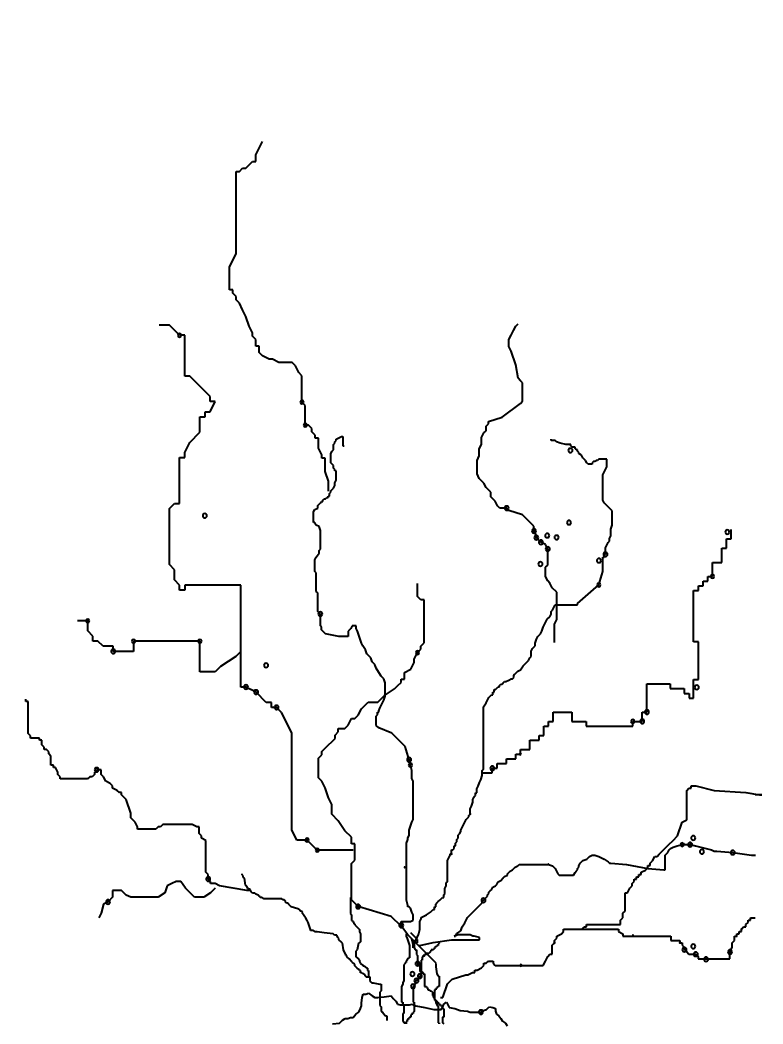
# Model space of a CAD drawing. Header units: millimetres. Extents: x 2391 to 3323, y 1596 to 2537.
# Drawn here: x 2613.376 to 2615.532, y 2457.776 to 2460.689 of the extents above; entities that cross this region are included whole.
import ezdxf

# ---------------------------------------------------------------- set-up
doc = ezdxf.new("R2010")
doc.units = ezdxf.units.MM
doc.layers.get('Defpoints').update_dxf_attribs({"color": 115})
doc.layers.add('dimensions', color=203, linetype='Continuous')
doc.layers.add('plants', color=250, linetype='Continuous')
doc.styles.get("Standard").update_dxf_attribs({"font": 'arial.ttf'})
doc.dimstyles.new('Copy of Standard', dxfattribs={"dimtxt": 0.5, "dimasz": 0.18, "dimexe": 0.18, "dimexo": 0.0625, "dimgap": 0.09, "dimtad": 0, "dimzin": 0, "dimdsep": 46, "dimtxsty": 'Standard', "dimcen": 0.09, "dimadec": 0, "dimazin": 0, "dimtfac": 1, "dimtofl": 0, "dimtmove": 0, "dimatfit": 3, "dimfxl": 1, "dimtolj": 1, "dimtzin": 0, "dimarcsym": 0})

# ---------------------------------------------------------------- blocks, each defined once
blk = doc.blocks.new('A$C55897DFD')
for p, q in [((247.8, 1412.4), (251.3, 1419.4)), ((244.3, 1405.4), (247.8, 1412.4)), ((237.3, 1394.8), (240.8, 1398.4)), ((240.8, 1398.4), (244.3, 1398.4)), ((244.3, 1398.4), (244.3, 1405.4)), ((223.3, 1387.8), (226.8, 1387.8)), ((223.3, 1300.2), (223.3, 1387.8)), ((226.8, 1387.8), (230.3, 1391.3)), ((230.3, 1391.3), (233.8, 1391.3)), ((233.8, 1391.3), (237.3, 1394.8)), ((216.3, 1286.2), (223.3, 1300.2)), ((216.3, 1261.7), (216.3, 1286.2)), ((219.8, 1261.7), (216.3, 1261.7)), ((219.8, 1258.2), (219.8, 1261.7)), ((223.3, 1254.7), (219.8, 1258.2)), ((223.3, 1251.2), (223.3, 1254.7)), ((226.8, 1247.6), (223.3, 1251.2)), ((230.3, 1240.6), (226.8, 1247.6)), ((233.8, 1233.6), (230.3, 1240.6)), ((237.3, 1223.1), (233.8, 1233.6)), ((152.4, 1224.4), (141.5, 1224.4)), ((163.2, 1213.5), (152.4, 1224.4)), ((240.8, 1216.1), (237.3, 1223.1)), ((515.8, 1213.7), (518.3, 1218.6)), ((518.3, 1218.6), (520.7, 1223.4)), ((520.7, 1223.4), (523.1, 1225.8)), ((168.7, 1213.5), (163.2, 1213.5)), ((168.7, 1170.2), (168.7, 1213.5)), ((240.8, 1212.6), (240.8, 1216.1)), ((244.3, 1209.1), (240.8, 1212.6)), ((244.3, 1202.1), (244.3, 1209.1)), ((513.4, 1208.9), (515.8, 1213.7)), ((513.4, 1201.6), (513.4, 1208.9)), ((247.8, 1202.1), (244.3, 1202.1)), ((247.8, 1195.1), (247.8, 1202.1)), ((515.8, 1196.8), (513.4, 1201.6)), ((520.7, 1182.3), (515.8, 1196.8)), ((251.3, 1191.6), (247.8, 1195.1)), ((258.4, 1188.1), (251.3, 1191.6)), ((261.9, 1188.1), (258.4, 1188.1)), ((268.9, 1184.6), (261.9, 1188.1)), ((282.9, 1184.6), (268.9, 1184.6)), ((286.4, 1181.1), (282.9, 1184.6)), ((289.9, 1174.1), (286.4, 1181.1)), ((293.4, 1170.5), (289.9, 1174.1)), ((523.1, 1167.8), (520.7, 1182.3)), ((174.1, 1170.2), (168.7, 1170.2)), ((195.8, 1148.5), (174.1, 1170.2)), ((293.4, 1142.5), (293.4, 1170.5)), ((525.5, 1165.3), (523.1, 1167.8)), ((527.9, 1162.9), (525.5, 1165.3)), ((527.9, 1143.6), (527.9, 1162.9)), ((195.8, 1143.1), (195.8, 1148.5)), ((201.2, 1143.1), (195.8, 1143.1)), ((195.8, 1132.2), (201.2, 1143.1)), ((296.9, 1139), (293.4, 1142.5)), ((525.5, 1141.1), (527.9, 1143.6)), ((190.4, 1132.2), (195.8, 1132.2)), ((190.4, 1126.8), (190.4, 1132.2)), ((296.9, 1118), (296.9, 1139)), ((506.1, 1126.6), (525.5, 1141.1)), ((184.9, 1126.8), (190.4, 1126.8)), ((184.9, 1110.6), (184.9, 1126.8)), ((491.6, 1121.8), (506.1, 1126.6)), ((491.6, 1119.4), (491.6, 1121.8)), ((174.1, 1099.7), (184.9, 1110.6)), ((300.4, 1118), (296.9, 1118)), ((303.9, 1114.5), (300.4, 1118)), ((303.9, 1111), (303.9, 1114.5)), ((307.5, 1107.5), (303.9, 1111)), ((486.8, 1109.7), (489.2, 1112.1)), ((489.2, 1116.9), (491.6, 1119.4)), ((489.2, 1112.1), (489.2, 1116.9)), ((168.7, 1088.9), (174.1, 1099.7)), ((307.5, 1104), (307.5, 1107.5)), ((311, 1104), (307.5, 1104)), ((311, 1093.4), (311, 1104)), ((328.4, 1100.3), (329.8, 1101.7)), ((328.4, 1098.9), (328.4, 1100.3)), ((329.8, 1103.1), (332.6, 1104.6)), ((329.8, 1101.7), (329.8, 1103.1)), ((332.6, 1104.6), (335.4, 1106)), ((335.4, 1106), (336.8, 1106)), ((336.8, 1106), (336.8, 1096.1)), ((484.3, 1104.8), (486.8, 1109.7)), ((484.3, 1097.6), (484.3, 1104.8)), ((558.2, 1101.7), (558.2, 1103.1)), ((562.4, 1101.7), (558.2, 1101.7)), ((563.8, 1100.3), (562.4, 1101.7)), ((568, 1098.9), (563.8, 1100.3)), ((168.7, 1083.5), (168.7, 1088.9)), ((314.5, 1086.4), (311, 1093.4)), ((324.1, 1087.7), (325.6, 1090.5)), ((325.6, 1090.5), (327, 1091.9)), ((327, 1097.5), (328.4, 1098.9)), ((327, 1091.9), (327, 1097.5)), ((336.8, 1096.1), (338.2, 1096.1)), ((481.9, 1092.7), (484.3, 1097.6)), ((481.9, 1085.5), (481.9, 1092.7)), ((573.7, 1097.5), (568, 1098.9)), ((579.3, 1097.5), (573.7, 1097.5)), ((579.3, 1096.1), (579.3, 1097.5)), ((580.7, 1094.7), (579.3, 1096.1)), ((583.6, 1094.7), (580.7, 1094.7)), ((583.6, 1093.3), (583.6, 1094.7)), ((585, 1091.9), (583.6, 1093.3)), ((586.4, 1091.9), (585, 1091.9)), ((586.4, 1090.5), (586.4, 1091.9)), ((587.8, 1089.1), (586.4, 1090.5)), ((587.8, 1087.7), (587.8, 1089.1)), ((163.2, 1034.7), (163.2, 1083.5)), ((163.2, 1083.5), (168.7, 1083.5)), ((314.5, 1082.9), (314.5, 1086.4)), ((318, 1082.9), (314.5, 1082.9)), ((318, 1068.9), (318, 1082.9)), ((324.1, 1077.8), (324.1, 1087.7)), ((479.5, 1080.6), (481.9, 1085.5)), ((479.5, 1066.1), (479.5, 1080.6)), ((590.6, 1086.2), (587.8, 1087.7)), ((592, 1083.4), (590.6, 1086.2)), ((594.8, 1080.6), (592, 1083.4)), ((596.2, 1077.8), (594.8, 1080.6)), ((603.3, 1079.2), (601.9, 1077.8)), ((604.7, 1079.2), (603.3, 1079.2)), ((606.1, 1080.6), (604.7, 1079.2)), ((607.5, 1080.6), (606.1, 1080.6)), ((608.9, 1082), (607.5, 1080.6)), ((617.4, 1082), (608.9, 1082)), ((617.4, 1073.6), (617.4, 1082)), ((321.5, 1058.4), (318, 1068.9)), ((325.6, 1076.4), (324.1, 1077.8)), ((327, 1075), (325.6, 1076.4)), ((327, 1072.2), (327, 1075)), ((328.4, 1070.8), (327, 1072.2)), ((328.4, 1069.3), (328.4, 1070.8)), ((329.8, 1069.3), (328.4, 1069.3)), ((329.8, 1059.5), (329.8, 1069.3)), ((597.6, 1076.4), (596.2, 1077.8)), ((601.9, 1076.4), (597.6, 1076.4)), ((601.9, 1077.8), (601.9, 1076.4)), ((613.2, 1065.1), (616, 1070.8)), ((616, 1070.8), (617.4, 1073.6)), ((321.5, 1047.9), (321.5, 1058.4)), ((328.4, 1056.7), (329.8, 1059.5)), ((328.4, 1053.8), (328.4, 1056.7)), ((481.9, 1061.3), (479.5, 1066.1)), ((484.3, 1058.9), (481.9, 1061.3)), ((486.8, 1056.4), (484.3, 1058.9)), ((613.2, 1038.4), (613.2, 1065.1)), ((322.7, 1045.4), (324.1, 1046.8)), ((324.1, 1048.2), (325.6, 1049.6)), ((324.1, 1046.8), (324.1, 1048.2)), ((325.6, 1049.6), (327, 1051)), ((327, 1051), (328.4, 1053.8)), ((489.2, 1051.6), (486.8, 1056.4)), ((494, 1046.8), (489.2, 1051.6)), ((494, 1041.9), (494, 1046.8)), ((311.5, 1034.1), (312.9, 1035.5)), ((312.9, 1035.5), (314.3, 1036.9)), ((314.3, 1036.9), (315.7, 1036.9)), ((315.7, 1038.4), (317.1, 1039.8)), ((315.7, 1036.9), (315.7, 1038.4)), ((317.1, 1039.8), (318.5, 1039.8)), ((318.5, 1039.8), (319.9, 1041.2)), ((319.9, 1041.2), (321.3, 1041.2)), ((321.3, 1042.6), (322.7, 1042.6)), ((321.3, 1041.2), (321.3, 1042.6)), ((322.7, 1042.6), (322.7, 1045.4)), ((498.9, 1037.1), (494, 1041.9)), ((501.3, 1032.2), (498.9, 1037.1)), ((614.6, 1035.5), (613.2, 1038.4)), ((618.8, 1031.3), (614.6, 1035.5)), ((152.4, 1029.3), (157.8, 1034.7)), ((152.4, 969.7), (152.4, 1029.3)), ((157.8, 1034.7), (163.2, 1034.7)), ((305.8, 1025.7), (307.2, 1028.5)), ((305.8, 1014.4), (305.8, 1025.7)), ((307.2, 1028.5), (310.1, 1029.9)), ((310.1, 1032.7), (311.5, 1034.1)), ((310.1, 1029.9), (310.1, 1032.7)), ((503.7, 1029.8), (501.3, 1032.2)), ((511, 1029.8), (503.7, 1029.8)), ((511, 1027.4), (511, 1029.8)), ((513.4, 1027.4), (511, 1027.4)), ((527.9, 1022.6), (513.4, 1027.4)), ((623, 1027.1), (618.8, 1031.3)), ((623, 1011.6), (623, 1027.1)), ((307.2, 1014.4), (305.8, 1014.4)), ((308.6, 1011.6), (307.2, 1014.4)), ((532.8, 1017.7), (527.9, 1022.6)), ((537.6, 1012.9), (532.8, 1017.7)), ((311.5, 1010.2), (308.6, 1011.6)), ((312.9, 1006), (311.5, 1010.2)), ((312.9, 986.2), (312.9, 1006)), ((540, 1010.5), (537.6, 1012.9)), ((540, 1005.6), (540, 1010.5)), ((542.5, 1000.8), (540, 1005.6)), ((621.6, 1007.4), (623, 1011.6)), ((621.6, 1000.3), (621.6, 1007.4)), ((749.6, 997), (749.6, 1007)), ((542.5, 998.4), (542.5, 1000.8)), ((547.3, 993.5), (542.5, 998.4)), ((552.2, 991.1), (547.3, 993.5)), ((616, 987.6), (618.8, 993.3)), ((618.8, 993.3), (620.2, 994.7)), ((620.2, 997.5), (621.6, 1000.3)), ((620.2, 994.7), (620.2, 997.5)), ((744.6, 997), (749.6, 997)), ((744.6, 987.1), (744.6, 997)), ((308.6, 977.8), (311.5, 982)), ((311.5, 984.8), (312.9, 986.2)), ((311.5, 982), (311.5, 984.8)), ((554.6, 986.3), (552.2, 991.1)), ((554.6, 969.3), (554.6, 986.3)), ((616, 980.6), (616, 987.6)), ((739.6, 987.1), (744.6, 987.1)), ((739.6, 972.1), (739.6, 987.1)), ((307.2, 975), (308.6, 977.8)), ((307.2, 962.3), (307.2, 975)), ((613.2, 977.8), (614.6, 977.8)), ((613.2, 962.3), (613.2, 977.8)), ((614.6, 980.6), (616, 980.6)), ((614.6, 977.8), (614.6, 980.6)), ((729.7, 972.1), (739.6, 972.1)), ((729.7, 957.2), (729.7, 972.1)), ((157.8, 964.2), (152.4, 969.7)), ((157.8, 953.4), (157.8, 964.2)), ((308.6, 960.9), (307.2, 962.3)), ((308.6, 941.2), (308.6, 960.9)), ((552.2, 966.9), (554.6, 969.3)), ((552.2, 957.2), (552.2, 966.9)), ((608.9, 948.2), (613.2, 962.3)), ((163.2, 948), (157.8, 953.4)), ((554.6, 952.4), (552.2, 957.2)), ((557, 950), (554.6, 952.4)), ((559.4, 945.1), (557, 950)), ((719.7, 952.3), (724.7, 952.3)), ((719.7, 947.3), (719.7, 952.3)), ((724.7, 957.2), (729.7, 957.2)), ((724.7, 952.3), (724.7, 957.2)), ((163.2, 942.6), (163.2, 948)), ((168.7, 942.6), (163.2, 942.6)), ((168.7, 948), (168.7, 942.6)), ((228.3, 948), (168.7, 948)), ((228.3, 839.6), (228.3, 948)), ((310.1, 939.7), (308.6, 941.2)), ((310.1, 920), (310.1, 939.7)), ((416.2, 935.7), (416.2, 949.8)), ((564.3, 940.3), (559.4, 945.1)), ((564.3, 911.3), (564.3, 940.3)), ((586.4, 928.5), (608.9, 948.2)), ((709.7, 942.3), (714.7, 942.3)), ((709.7, 887.6), (709.7, 942.3)), ((714.7, 947.3), (719.7, 947.3)), ((714.7, 942.3), (714.7, 947.3)), ((419.7, 932.2), (416.2, 935.7)), ((423.2, 932.2), (419.7, 932.2)), ((423.2, 886.7), (423.2, 932.2)), ((586.4, 927.1), (586.4, 928.5)), ((311.5, 918.6), (310.1, 920)), ((312.9, 917.2), (311.5, 918.6)), ((558.2, 920), (559.6, 921.4)), ((558.2, 917.2), (558.2, 920)), ((559.6, 921.4), (562.4, 927.1)), ((562.4, 927.1), (586.4, 927.1)), ((65.6, 910), (54.8, 910)), ((65.6, 899.2), (65.6, 910)), ((312.9, 904.5), (312.9, 917.2)), ((549.7, 903.1), (553.9, 911.6)), ((553.9, 911.6), (556.8, 914.4)), ((556.8, 914.4), (558.2, 917.2)), ((561.8, 906.4), (564.3, 911.3)), ((71, 893.8), (65.6, 899.2)), ((314.3, 903.1), (312.9, 904.5)), ((314.3, 900.3), (314.3, 903.1)), ((315.7, 898.9), (314.3, 900.3)), ((318.5, 896.1), (315.7, 898.9)), ((345.3, 901.7), (342.5, 898.9)), ((342.5, 898.9), (342.5, 893.3)), ((346.7, 904.5), (345.3, 901.7)), ((350.9, 904.5), (346.7, 904.5)), ((350.9, 901.7), (350.9, 904.5)), ((352.3, 898.9), (350.9, 901.7)), ((353.8, 894.7), (352.3, 898.9)), ((546.9, 896.1), (548.3, 898.9)), ((548.3, 898.9), (549.7, 903.1)), ((561.8, 887.1), (561.8, 906.4)), ((71, 888.4), (71, 893.8)), ((76.5, 888.4), (71, 888.4)), ((81.9, 882.9), (76.5, 888.4)), ((114.4, 888.4), (114.4, 877.5)), ((184.9, 888.4), (114.4, 888.4)), ((184.9, 855.8), (184.9, 888.4)), ((332.6, 893.3), (318.5, 896.1)), ((342.5, 893.3), (332.6, 893.3)), ((355.2, 890.4), (353.8, 894.7)), ((356.6, 886.2), (355.2, 890.4)), ((358, 883.4), (356.6, 886.2)), ((419.7, 883.2), (423.2, 886.7)), ((541.3, 886.2), (542.7, 890.4)), ((541.3, 883.4), (541.3, 886.2)), ((542.7, 890.4), (544.1, 893.3)), ((544.1, 893.3), (546.9, 896.1)), ((714.7, 887.6), (709.7, 887.6)), ((714.7, 847.8), (714.7, 887.6)), ((92.7, 882.9), (81.9, 882.9)), ((92.7, 877.5), (92.7, 882.9)), ((114.4, 877.5), (92.7, 877.5)), ((228.3, 877.5), (222.9, 872.1)), ((360.8, 879.2), (358, 883.4)), ((362.2, 874.9), (360.8, 879.2)), ((412.7, 869.1), (416.2, 876.2)), ((416.2, 876.2), (419.7, 879.7)), ((419.7, 879.7), (419.7, 883.2)), ((537, 877.8), (538.4, 880.6)), ((537, 872.1), (537, 877.8)), ((538.4, 880.6), (541.3, 883.4)), ((222.9, 872.1), (206.6, 861.3)), ((366.4, 870.7), (362.2, 874.9)), ((367.9, 866.5), (366.4, 870.7)), ((370.7, 863.7), (367.9, 866.5)), ((409.2, 858.6), (412.7, 865.6)), ((412.7, 865.6), (412.7, 869.1)), ((528.6, 862.3), (534.2, 867.9)), ((534.2, 867.9), (535.6, 870.7)), ((535.6, 870.7), (537, 872.1)), ((201.2, 855.8), (184.9, 855.8)), ((206.6, 861.3), (201.2, 855.8)), ((372.1, 859.5), (370.7, 863.7)), ((374.9, 855.2), (372.1, 859.5)), ((377.7, 851), (374.9, 855.2)), ((402.2, 855.1), (409.2, 858.6)), ((402.2, 848.1), (402.2, 855.1)), ((518.7, 852.4), (520.1, 853.8)), ((520.1, 853.8), (522.9, 856.6)), ((522.9, 856.6), (525.7, 858)), ((525.7, 858), (528.6, 862.3)), ((380.5, 848.2), (377.7, 851)), ((381.9, 844), (380.5, 848.2)), ((381.9, 829.9), (381.9, 844)), ((395.1, 841.1), (398.7, 844.6)), ((398.7, 848.1), (402.2, 848.1)), ((398.7, 844.6), (398.7, 848.1)), ((506, 842.6), (507.4, 844)), ((507.4, 844), (508.8, 845.4)), ((508.8, 845.4), (510.2, 845.4)), ((510.2, 845.4), (513.1, 846.8)), ((513.1, 846.8), (515.9, 848.2)), ((515.9, 848.2), (517.3, 848.2)), ((517.3, 848.2), (518.7, 849.6)), ((518.7, 849.6), (518.7, 852.4)), ((709.7, 847.8), (714.7, 847.8)), ((709.7, 827.9), (709.7, 847.8)), ((233.8, 839.6), (228.3, 839.6)), ((244.6, 834.2), (233.8, 839.6)), ((255.4, 823.3), (244.6, 834.2)), ((381.1, 830.6), (391.6, 837.6)), ((391.6, 837.6), (395.1, 841.1)), ((496.1, 834.1), (497.6, 834.1)), ((496.1, 831.3), (496.1, 834.1)), ((497.6, 836.9), (499, 836.9)), ((497.6, 834.1), (497.6, 836.9)), ((499, 836.9), (501.8, 839.7)), ((501.8, 839.7), (503.2, 839.7)), ((503.2, 841.1), (504.6, 842.6)), ((503.2, 839.7), (503.2, 841.1)), ((504.6, 842.6), (506, 842.6)), ((660, 842.9), (684.9, 842.9)), ((660, 813), (660, 842.9)), ((684.9, 842.9), (684.9, 837.9)), ((684.9, 837.9), (699.8, 837.9)), ((699.8, 837.9), (699.8, 832.9)), ((699.8, 832.9), (704.8, 832.9)), ((704.8, 832.9), (704.8, 827.9)), ((0, 824.2), (0, 826.6)), ((2.4, 824.2), (0, 824.2)), ((2.4, 790.3), (2.4, 824.2)), ((260.9, 823.3), (255.4, 823.3)), ((260.9, 817.9), (260.9, 823.3)), ((356.6, 816.6), (363.6, 823.6)), ((363.6, 823.6), (374.1, 823.6)), ((374.1, 823.6), (381.1, 830.6)), ((377.7, 820), (380.5, 825.6)), ((380.5, 825.6), (381.9, 829.9)), ((486.3, 818.6), (489.1, 822.8)), ((489.1, 822.8), (491.9, 828.5)), ((491.9, 828.5), (493.3, 829.9)), ((493.3, 829.9), (494.7, 831.3)), ((494.7, 831.3), (496.1, 831.3)), ((704.8, 827.9), (709.7, 827.9)), ((266.3, 817.9), (260.9, 817.9)), ((271.7, 812.5), (266.3, 817.9)), ((282.6, 790.8), (271.7, 812.5)), ((353.1, 809.6), (356.6, 816.6)), ((373.5, 813), (374.9, 813)), ((373.5, 810.2), (373.5, 813)), ((374.9, 814.4), (376.3, 817.2)), ((374.9, 813), (374.9, 814.4)), ((376.3, 817.2), (377.7, 820)), ((486.3, 752.4), (486.3, 818.6)), ((560.4, 813), (580.3, 813)), ((560.4, 803.1), (560.4, 813)), ((580.3, 813), (580.3, 803.1)), ((655, 813), (660, 813)), ((655, 803.1), (655, 813)), ((342.5, 799), (346, 806.1)), ((346, 806.1), (349.5, 806.1)), ((349.5, 806.1), (353.1, 809.6)), ((372.1, 808.7), (373.5, 810.2)), ((372.1, 798.9), (372.1, 808.7)), ((555.5, 803.1), (560.4, 803.1)), ((555.5, 798.1), (555.5, 803.1)), ((580.3, 803.1), (595.3, 803.1)), ((595.3, 803.1), (595.3, 798.1)), ((645, 803.1), (655, 803.1)), ((645, 798.1), (645, 803.1)), ((4.8, 787.9), (2.4, 790.3)), ((282.6, 687.8), (282.6, 790.8)), ((328.5, 788.5), (332, 792)), ((332, 795.5), (339, 795.5)), ((332, 792), (332, 795.5)), ((339, 795.5), (342.5, 799)), ((374.9, 796.1), (372.1, 798.9)), ((389, 790.4), (374.9, 796.1)), ((403.1, 776.3), (389, 790.4)), ((550.5, 798.1), (555.5, 798.1)), ((550.5, 788.2), (550.5, 798.1)), ((595.3, 798.1), (645, 798.1)), ((4.8, 785.4), (4.8, 787.9)), ((14.5, 785.4), (4.8, 785.4)), ((14.5, 783), (14.5, 785.4)), ((17, 783), (14.5, 783)), ((17, 778.2), (17, 783)), ((321.5, 778), (325, 781.5)), ((325, 781.5), (328.5, 785)), ((328.5, 785), (328.5, 788.5)), ((535.6, 773.2), (535.6, 783.2)), ((535.6, 783.2), (545.5, 783.2)), ((545.5, 788.2), (550.5, 788.2)), ((545.5, 783.2), (545.5, 788.2)), ((19.4, 775.8), (17, 778.2)), ((19.4, 773.3), (19.4, 775.8)), ((21.8, 773.3), (19.4, 773.3)), ((24.2, 770.9), (21.8, 773.3)), ((24.2, 768.5), (24.2, 770.9)), ((26.6, 766.1), (24.2, 768.5)), ((314.5, 771), (318, 774.5)), ((314.5, 767.5), (314.5, 771)), ((318, 774.5), (321.5, 778)), ((407.3, 762.3), (403.1, 776.3)), ((525.6, 773.2), (535.6, 773.2)), ((525.6, 768.3), (525.6, 773.2)), ((26.6, 756.4), (26.6, 766.1)), ((311, 764), (314.5, 767.5)), ((311, 743), (311, 764)), ((408.7, 756.6), (407.3, 762.3)), ((500.7, 758.3), (510.7, 758.3)), ((500.7, 753.3), (500.7, 758.3)), ((510.7, 763.3), (520.6, 763.3)), ((510.7, 758.3), (510.7, 763.3)), ((520.6, 768.3), (525.6, 768.3)), ((520.6, 763.3), (520.6, 768.3)), ((29.1, 756.4), (26.6, 756.4)), ((29.1, 754), (29.1, 756.4)), ((31.5, 754), (29.1, 754)), ((33.9, 749.1), (31.5, 754)), ((33.9, 746.7), (33.9, 749.1)), ((75.1, 749.1), (72.7, 749.1)), ((72.7, 749.1), (72.7, 746.7)), ((75.1, 751.6), (75.1, 749.1)), ((79.9, 751.6), (75.1, 751.6)), ((79.9, 746.7), (79.9, 751.6)), ((410.1, 751), (408.7, 756.6)), ((410.1, 742.5), (410.1, 751)), ((484.9, 751), (486.3, 752.4)), ((484.9, 745.4), (484.9, 751)), ((485.8, 748.4), (495.7, 748.4)), ((495.7, 753.3), (500.7, 753.3)), ((495.7, 748.4), (495.7, 753.3)), ((36.3, 744.3), (33.9, 746.7)), ((36.3, 741.9), (36.3, 744.3)), ((65.4, 741.9), (36.3, 741.9)), ((67.8, 744.3), (65.4, 741.9)), ((70.2, 744.3), (67.8, 744.3)), ((72.7, 746.7), (70.2, 744.3)), ((82.3, 744.3), (79.9, 746.7)), ((84.8, 739.5), (82.3, 744.3)), ((89.6, 737), (84.8, 739.5)), ((92, 734.6), (89.6, 737)), ((314.5, 739.5), (311, 743)), ((318, 732.5), (314.5, 739.5)), ((411.6, 739.7), (410.1, 742.5)), ((411.6, 698.9), (411.6, 739.7)), ((480.6, 734.1), (482, 738.3)), ((482, 738.3), (483.5, 741.1)), ((483.5, 741.1), (484.9, 745.4)), ((92, 732.2), (92, 734.6)), ((96.9, 729.8), (92, 732.2)), ((99.3, 727.4), (96.9, 729.8)), ((101.7, 727.4), (99.3, 727.4)), ((101.7, 724.9), (101.7, 727.4)), ((321.5, 721.9), (318, 732.5)), ((477.8, 724.2), (477.8, 727)), ((477.8, 727), (479.2, 727)), ((479.2, 731.3), (480.6, 734.1)), ((479.2, 727), (479.2, 731.3)), ((702.3, 729.8), (704.7, 732.2)), ((702.3, 698.3), (702.3, 729.8)), ((704.7, 732.2), (707.1, 732.2)), ((707.1, 732.2), (707.1, 734.6)), ((707.1, 734.6), (712, 734.6)), ((712, 734.6), (731.4, 729.8)), ((731.4, 729.8), (765.3, 727.4)), ((765.3, 727.4), (779.8, 724.9)), ((106.6, 720.1), (101.7, 724.9)), ((111.4, 705.6), (106.6, 720.1)), ((325, 714.9), (321.5, 721.9)), ((473.6, 713), (475, 717.2)), ((475, 720), (476.4, 722.8)), ((475, 717.2), (475, 720)), ((476.4, 722.8), (477.8, 724.2)), ((782.2, 724.9), (775, 724.9)), ((779.8, 724.9), (782.2, 724.9)), ((111.4, 700.7), (111.4, 705.6)), ((325, 704.4), (325, 714.9)), ((332, 697.4), (325, 704.4)), ((470.8, 703.1), (472.2, 704.5)), ((472.2, 710.1), (473.6, 713)), ((472.2, 704.5), (472.2, 710.1)), ((116.2, 695.9), (111.4, 700.7)), ((118.7, 691.1), (116.2, 695.9)), ((339, 686.9), (332, 697.4)), ((408.7, 691.8), (410.1, 696.1)), ((410.1, 696.1), (411.6, 698.9)), ((463.7, 690.4), (467.9, 698.9)), ((467.9, 698.9), (469.4, 700.3)), ((469.4, 700.3), (470.8, 701.7)), ((470.8, 701.7), (470.8, 703.1)), ((692.6, 681.4), (697.5, 695.9)), ((697.5, 695.9), (702.3, 698.3)), ((118.7, 688.6), (118.7, 691.1)), ((138, 688.6), (118.7, 688.6)), ((140.5, 691.1), (138, 688.6)), ((142.9, 691.1), (140.5, 691.1)), ((145.3, 693.5), (142.9, 691.1)), ((176.8, 693.5), (145.3, 693.5)), ((181.6, 691.1), (176.8, 693.5)), ((184.1, 691.1), (181.6, 691.1)), ((184.1, 683.8), (184.1, 691.1)), ((186.5, 681.4), (184.1, 683.8)), ((288, 677), (282.6, 687.8)), ((346, 679.9), (339, 686.9)), ((407.3, 687.6), (408.7, 691.8)), ((407.3, 682), (407.3, 687.6)), ((459.5, 682), (460.9, 683.4)), ((460.9, 683.4), (462.3, 686.2)), ((462.3, 687.6), (463.7, 690.4)), ((462.3, 686.2), (462.3, 687.6)), ((186.5, 679), (186.5, 681.4)), ((191.3, 676.5), (186.5, 679)), ((191.3, 642.7), (191.3, 676.5)), ((298.8, 677), (288, 677)), ((309.7, 666.2), (298.8, 677)), ((346, 672.9), (346, 679.9)), ((349.5, 672.9), (346, 672.9)), ((349.5, 655.4), (349.5, 672.9)), ((404.5, 673.5), (405.9, 677.7)), ((404.5, 612.9), (404.5, 673.5)), ((405.9, 679.1), (407.3, 682)), ((405.9, 677.7), (405.9, 679.1)), ((456.7, 673.5), (458.1, 674.9)), ((456.7, 670.7), (456.7, 673.5)), ((458.1, 677.7), (459.5, 679.1)), ((458.1, 674.9), (458.1, 677.7)), ((459.5, 679.1), (459.5, 682)), ((682.9, 671.7), (687.8, 676.5)), ((687.8, 676.5), (692.6, 681.4)), ((347.7, 666.2), (309.7, 666.2)), ((451, 660.8), (451, 662.2)), ((451, 662.2), (452.4, 662.2)), ((452.4, 662.2), (452.4, 666.5)), ((452.4, 666.5), (453.8, 666.5)), ((453.8, 666.5), (455.3, 667.9)), ((455.3, 667.9), (455.3, 670.7)), ((455.3, 670.7), (456.7, 670.7)), ((670.8, 659.6), (673.2, 662)), ((673.2, 662), (675.7, 664.4)), ((675.7, 664.4), (680.5, 669.3)), ((679.4, 660.8), (682.2, 663.7)), ((680.5, 669.3), (682.9, 671.7)), ((682.2, 663.7), (683.6, 666.5)), ((683.6, 666.5), (685.1, 667.9)), ((685.1, 667.9), (687.9, 669.3)), ((687.9, 669.3), (692.1, 670.7)), ((692.1, 670.7), (697.7, 672.1)), ((697.7, 672.1), (706.2, 672.1)), ((706.2, 672.1), (711.8, 670.7)), ((711.8, 670.7), (728.8, 666.5)), ((728.8, 666.5), (731.6, 665.1)), ((731.6, 665.1), (734.4, 665.1)), ((734.4, 665.1), (751.3, 663.7)), ((751.3, 663.7), (771.1, 660.8)), ((346, 651.9), (349.5, 655.4)), ((346, 613.3), (346, 651.9)), ((448.2, 655.2), (451, 660.8)), ((448.2, 632.7), (448.2, 655.2)), ((522.9, 649.6), (524.3, 651)), ((524.3, 651), (555.4, 651)), ((555.4, 651), (559.6, 649.6)), ((587.8, 649.6), (589.2, 652.4)), ((589.2, 652.4), (592, 655.2)), ((592, 655.2), (596.2, 656.6)), ((596.2, 656.6), (599.1, 659.4)), ((599.1, 659.4), (601.9, 660.8)), ((601.9, 660.8), (604.7, 660.8)), ((604.7, 660.8), (608.9, 659.4)), ((608.9, 659.4), (614.6, 656.6)), ((614.6, 656.6), (618.8, 653.8)), ((618.8, 653.8), (620.2, 652.4)), ((620.2, 652.4), (621.6, 652.4)), ((621.6, 652.4), (638.5, 651)), ((638.5, 651), (661.1, 646.7)), ((663.6, 652.3), (666, 654.8)), ((663.6, 649.9), (663.6, 652.3)), ((666, 654.8), (668.4, 659.6)), ((668.4, 659.6), (670.8, 659.6)), ((679.4, 645.3), (679.4, 660.8)), ((771.1, 660.8), (775.3, 660.8)), ((193.7, 640.3), (191.3, 642.7)), ((229.8, 640), (229.8, 641.2)), ((511.7, 641.1), (513.1, 642.5)), ((511.7, 639.7), (511.7, 641.1)), ((513.1, 642.5), (514.5, 643.9)), ((514.5, 643.9), (517.3, 645.3)), ((517.3, 645.3), (520.1, 648.2)), ((520.1, 648.2), (522.9, 649.6)), ((559.6, 649.6), (562.4, 646.7)), ((562.4, 646.7), (563.8, 643.9)), ((563.8, 643.9), (565.2, 641.1)), ((565.2, 641.1), (566.6, 639.7)), ((582.1, 639.7), (583.6, 642.5)), ((583.6, 642.5), (585, 643.9)), ((585, 643.9), (586.4, 645.3)), ((586.4, 646.7), (587.8, 648.2)), ((586.4, 645.3), (586.4, 646.7)), ((587.8, 648.2), (587.8, 649.6)), ((653.9, 642.7), (658.7, 645.1)), ((653.9, 640.3), (653.9, 642.7)), ((658.7, 645.1), (661.1, 647.5)), ((661.1, 649.9), (663.6, 649.9)), ((661.1, 647.5), (661.1, 649.9)), ((661.1, 646.7), (678, 645.3)), ((678, 645.3), (679.4, 645.3)), ((155, 630.6), (150.1, 628.2)), ((159.8, 633), (155, 630.6)), ((164.7, 633), (159.8, 633)), ((169.5, 625.7), (164.7, 633)), ((193.7, 635.4), (193.7, 640.3)), ((196.2, 633), (193.7, 635.4)), ((196.2, 630.6), (196.2, 633)), ((201, 630.6), (196.2, 630.6)), ((205.8, 628.2), (201, 630.6)), ((231, 638.8), (229.8, 640)), ((231, 637.6), (231, 638.8)), ((232.2, 636.4), (231, 637.6)), ((233.4, 629.1), (232.2, 636.4)), ((446.8, 631.3), (448.2, 632.7)), ((446.8, 628.4), (446.8, 631.3)), ((499, 628.4), (500.4, 629.8)), ((500.4, 629.8), (501.8, 632.7)), ((501.8, 632.7), (504.6, 634.1)), ((504.6, 634.1), (507.4, 636.9)), ((507.4, 636.9), (508.8, 638.3)), ((508.8, 638.3), (511.7, 639.7)), ((566.6, 639.7), (582.1, 639.7)), ((644.2, 630.6), (646.6, 633)), ((644.2, 628.2), (644.2, 630.6)), ((646.6, 633), (646.6, 635.4)), ((646.6, 635.4), (649, 635.4)), ((649, 635.4), (649, 637.8)), ((649, 637.8), (651.4, 637.8)), ((651.4, 637.8), (651.4, 640.3)), ((651.4, 640.3), (653.9, 640.3)), ((101.7, 623.3), (92, 623.3)), ((92, 623.3), (92, 616.1)), ((106.6, 618.5), (101.7, 623.3)), ((147.7, 620.9), (140.5, 616.1)), ((150.1, 628.2), (147.7, 620.9)), ((174.4, 620.9), (169.5, 625.7)), ((179.2, 616.1), (174.4, 620.9)), ((196.2, 620.9), (188.9, 616.1)), ((201, 625.7), (196.2, 620.9)), ((220.4, 625.7), (205.8, 628.2)), ((234.9, 623.3), (220.4, 625.7)), ((234.6, 627.9), (233.4, 629.1)), ((235.8, 625.5), (234.6, 627.9)), ((237.3, 623.3), (234.9, 623.3)), ((238.2, 624.3), (235.8, 625.5)), ((239.4, 621.8), (238.2, 624.3)), ((240.7, 620.6), (239.4, 621.8)), ((243.1, 620.6), (240.7, 620.6)), ((244.3, 619.4), (243.1, 620.6)), ((246.7, 618.2), (244.3, 619.4)), ((444, 618.6), (445.4, 620)), ((445.4, 625.6), (446.8, 628.4)), ((445.4, 620), (445.4, 625.6)), ((490.5, 618.6), (491.9, 620)), ((491.9, 621.4), (493.3, 622.8)), ((491.9, 620), (491.9, 621.4)), ((493.3, 622.8), (494.7, 624.2)), ((494.7, 624.2), (496.1, 627)), ((496.1, 627), (499, 628.4)), ((636.9, 601.5), (636.9, 620.9)), ((636.9, 620.9), (639.3, 620.9)), ((639.3, 620.9), (641.8, 625.7)), ((641.8, 625.7), (644.2, 628.2)), ((82.3, 608.8), (79.9, 599.1)), ((87.2, 611.2), (82.3, 608.8)), ((92, 616.1), (87.2, 611.2)), ((111.4, 616.1), (106.6, 618.5)), ((140.5, 616.1), (111.4, 616.1)), ((188.9, 616.1), (179.2, 616.1)), ((247.9, 617), (246.7, 618.2)), ((249.1, 617), (247.9, 617)), ((249.1, 615.8), (249.1, 617)), ((250.3, 615.8), (249.1, 615.8)), ((252.8, 614.6), (250.3, 615.8)), ((272.1, 614.6), (252.8, 614.6)), ((273.4, 613.4), (272.1, 614.6)), ((274.6, 613.4), (273.4, 613.4)), ((275.8, 612.2), (274.6, 613.4)), ((275.8, 611), (275.8, 612.2)), ((277, 609.7), (275.8, 611)), ((278.2, 609.7), (277, 609.7)), ((279.4, 608.5), (278.2, 609.7)), ((281.8, 606.1), (279.4, 608.5)), ((344.8, 615.8), (344.8, 598.9)), ((353.1, 606.3), (346, 613.3)), ((405.9, 607.3), (404.5, 612.9)), ((435.5, 608.7), (436.9, 610.1)), ((435.5, 605.9), (435.5, 608.7)), ((436.9, 610.1), (438.3, 611.5)), ((438.3, 611.5), (439.8, 612.9)), ((439.8, 612.9), (441.2, 614.4)), ((441.2, 614.4), (442.6, 615.8)), ((442.6, 615.8), (444, 615.8)), ((444, 615.8), (444, 618.6)), ((482, 607.3), (483.5, 608.7)), ((483.5, 608.7), (484.9, 610.1)), ((484.9, 611.5), (486.3, 612.9)), ((484.9, 610.1), (484.9, 611.5)), ((486.3, 612.9), (487.7, 614.4)), ((487.7, 614.4), (489.1, 615.8)), ((489.1, 615.8), (490.5, 617.2)), ((490.5, 617.2), (490.5, 618.6)), ((79.9, 599.1), (77.5, 594.3)), ((289.1, 603.7), (281.8, 606.1)), ((291.5, 602.5), (289.1, 603.7)), ((291.5, 601.3), (291.5, 602.5)), ((292.7, 601.3), (291.5, 601.3)), ((293.9, 600.1), (292.7, 601.3)), ((293.9, 598.9), (293.9, 600.1)), ((295.1, 597.6), (293.9, 598.9)), ((296.4, 595.2), (295.1, 597.6)), ((344.8, 598.9), (346, 597.6)), ((346, 597.6), (346, 591.6)), ((388.1, 595.8), (353.1, 606.3)), ((405.9, 605.9), (405.9, 607.3)), ((407.3, 605.9), (405.9, 605.9)), ((408.7, 604.5), (407.3, 605.9)), ((410.1, 600.3), (408.7, 604.5)), ((411.6, 597.4), (410.1, 600.3)), ((425.7, 597.4), (429.9, 600.3)), ((429.9, 600.3), (432.7, 603.1)), ((432.7, 603.1), (434.1, 603.1)), ((434.1, 603.1), (434.1, 605.9)), ((434.1, 605.9), (435.5, 605.9)), ((472.2, 597.4), (475, 600.3)), ((475, 600.3), (477.8, 603.1)), ((477.8, 603.1), (480.6, 605.9)), ((480.6, 605.9), (482, 607.3)), ((634.5, 599.1), (636.9, 601.5)), ((634.5, 594.3), (634.5, 599.1)), ((297.6, 594), (296.4, 595.2)), ((298.8, 591.6), (297.6, 594)), ((300, 589.2), (298.8, 591.6)), ((302.4, 581.9), (300, 589.2)), ((346, 591.6), (347.2, 591.6)), ((347.2, 591.6), (347.2, 590.4)), ((347.2, 590.4), (348.4, 589.2)), ((348.4, 589.2), (348.4, 588)), ((348.4, 588), (349.6, 588)), ((349.6, 588), (349.6, 586.8)), ((398.7, 585.3), (388.1, 595.8)), ((398.9, 586.2), (398.9, 590.4)), ((398.9, 590.4), (408.7, 590.4)), ((408.7, 590.4), (411.6, 591.8)), ((411.6, 591.8), (411.6, 597.4)), ((418.6, 590.4), (420, 593.2)), ((418.6, 582), (418.6, 590.4)), ((420, 594.6), (422.8, 596)), ((420, 593.2), (420, 594.6)), ((422.8, 596), (425.7, 597.4)), ((463.7, 584.8), (466.5, 589)), ((466.5, 589), (467.9, 591.8)), ((467.9, 591.8), (469.4, 594.6)), ((469.4, 594.6), (472.2, 597.4)), ((595.7, 584.6), (595.7, 587)), ((595.7, 587), (632.1, 587)), ((632.1, 591.9), (634.5, 594.3)), ((632.1, 587), (632.1, 591.9)), ((765.3, 587), (767.7, 589.4)), ((765.3, 584.6), (765.3, 587)), ((767.7, 589.4), (767.7, 591.9)), ((767.7, 591.9), (770.1, 591.9)), ((770.1, 591.9), (770.1, 594.3)), ((770.1, 594.3), (775, 594.3)), ((302.4, 580.7), (302.4, 581.9)), ((304.8, 580.7), (302.4, 580.7)), ((307.3, 579.5), (304.8, 580.7)), ((309.7, 579.5), (307.3, 579.5)), ((316.9, 578.3), (309.7, 579.5)), ((326.6, 577.1), (316.9, 578.3)), ((327.8, 575.9), (326.6, 577.1)), ((349.6, 586.8), (352.1, 584.3)), ((352.1, 584.3), (353.3, 583.1)), ((353.3, 583.1), (354.5, 581.9)), ((354.5, 581.9), (354.5, 579.5)), ((354.5, 579.5), (355.7, 577.1)), ((355.7, 577.1), (355.7, 568.6)), ((401.7, 582), (398.9, 586.2)), ((405.9, 576.3), (401.7, 582)), ((404.1, 577.1), (404.1, 574.7)), ((436, 546.2), (405.9, 576.3)), ((416.2, 571.2), (409.2, 578.3)), ((414.4, 570.7), (417.2, 576.3)), ((417.2, 576.3), (418.6, 582)), ((459.5, 576.3), (455.3, 574.9)), ((456.7, 574.9), (458.1, 577.7)), ((458.1, 577.7), (462.3, 580.5)), ((472.2, 576.3), (459.5, 576.3)), ((462.3, 580.5), (463.7, 584.8)), ((475, 574.9), (472.2, 576.3)), ((564.3, 574.9), (569.1, 577.3)), ((569.1, 577.3), (571.5, 579.8)), ((571.5, 582.2), (629.7, 582.2)), ((571.5, 579.8), (571.5, 582.2)), ((590.9, 582.2), (593.3, 584.6)), ((593.3, 584.6), (595.7, 584.6)), ((629.7, 582.2), (629.7, 579.8)), ((629.7, 579.8), (634.5, 577.3)), ((634.5, 577.3), (634.5, 574.9)), ((755.6, 574.9), (755.6, 577.3)), ((755.6, 577.3), (758, 577.3)), ((758, 577.3), (758, 579.8)), ((758, 579.8), (760.4, 579.8)), ((760.4, 582.2), (762.8, 584.6)), ((760.4, 579.8), (760.4, 582.2)), ((762.8, 584.6), (765.3, 584.6)), ((330.3, 575.9), (327.8, 575.9)), ((331.5, 573.5), (330.3, 575.9)), ((332.7, 572.2), (331.5, 573.5)), ((332.7, 571), (332.7, 572.2)), ((335.1, 568.6), (332.7, 571)), ((336.3, 567.4), (335.1, 568.6)), ((337.5, 560.1), (336.3, 567.4)), ((353.3, 567.4), (352.1, 560.1)), ((355.7, 568.6), (353.3, 567.4)), ((404.1, 574.7), (405.3, 572.2)), ((405.3, 572.2), (407.8, 565)), ((411.6, 566.5), (410.1, 572.1)), ((411.6, 562.2), (411.6, 566.5)), ((413, 566.5), (414.4, 570.7)), ((413, 562.2), (413, 566.5)), ((416.2, 567.7), (416.2, 571.2)), ((418.6, 565), (432.7, 567.9)), ((432.7, 567.9), (452.4, 570.7)), ((439.2, 567.4), (438, 566.2)), ((438, 566.2), (438, 565)), ((439.2, 568.6), (439.2, 567.4)), ((452.4, 570.7), (482, 570.7)), ((455.3, 574.9), (456.7, 574.9)), ((476.4, 574.9), (475, 574.9)), ((482, 573.5), (476.4, 574.9)), ((482, 570.7), (482, 573.5)), ((559.4, 565.2), (561.8, 567.7)), ((561.8, 570.1), (564.3, 572.5)), ((561.8, 567.7), (561.8, 570.1)), ((564.3, 572.5), (564.3, 574.9)), ((634.5, 574.9), (685.4, 574.9)), ((685.4, 574.9), (685.4, 570.1)), ((685.4, 570.1), (695, 570.1)), ((695, 570.1), (695, 567.7)), ((695, 567.7), (697.5, 567.7)), ((697.5, 567.7), (697.5, 565.2)), ((750.7, 567.7), (753.2, 570.1)), ((750.7, 562.8), (750.7, 567.7)), ((753.2, 570.1), (753.2, 574.9)), ((753.2, 574.9), (755.6, 574.9)), ((338.7, 557.7), (337.5, 560.1)), ((340, 555.3), (338.7, 557.7)), ((340, 554.1), (340, 555.3)), ((352.1, 560.1), (350.8, 558.9)), ((350.8, 558.9), (350.8, 552.9)), ((407.8, 565), (407.8, 551.7)), ((412.6, 563.8), (412.6, 562.6)), ((412.6, 562.6), (413.8, 560.1)), ((413.8, 560.1), (415, 560.1)), ((415, 560.1), (415, 555.3)), ((415, 555.3), (416.2, 554.1)), ((417.2, 565), (418.6, 565)), ((425.9, 555.3), (423.5, 555.3)), ((423.5, 555.3), (423.5, 554.1)), ((428.3, 556.5), (425.9, 556.5)), ((425.9, 556.5), (425.9, 555.3)), ((429.6, 557.7), (428.3, 556.5)), ((430.8, 558.9), (429.6, 558.9)), ((429.6, 558.9), (429.6, 557.7)), ((433.2, 560.1), (430.8, 560.1)), ((430.8, 560.1), (430.8, 558.9)), ((434.4, 561.4), (433.2, 561.4)), ((433.2, 561.4), (433.2, 560.1)), ((435.6, 563.8), (434.4, 562.6)), ((434.4, 562.6), (434.4, 561.4)), ((436.8, 563.8), (435.6, 563.8)), ((438, 565), (436.8, 565)), ((436.8, 565), (436.8, 563.8)), ((554.6, 553.1), (557, 555.6)), ((557, 555.6), (559.4, 555.6)), ((559.4, 555.6), (559.4, 565.2)), ((697.5, 565.2), (699.9, 562.8)), ((699.9, 562.8), (699.9, 560.4)), ((699.9, 560.4), (702.3, 558)), ((702.3, 558), (704.7, 555.6)), ((704.7, 555.6), (712, 555.6)), ((712, 555.6), (714.4, 553.1)), ((748.3, 558), (750.7, 562.8)), ((748.3, 550.7), (748.3, 558)), ((341.2, 554.1), (340, 554.1)), ((341.2, 552.9), (341.2, 554.1)), ((343.6, 550.5), (341.2, 552.9)), ((346, 548), (343.6, 550.5)), ((347.2, 546.8), (346, 548)), ((348.4, 545.6), (347.2, 546.8)), ((349.6, 544.4), (348.4, 545.6)), ((349.6, 543.2), (349.6, 544.4)), ((350.8, 552.9), (353.3, 550.5)), ((353.3, 550.5), (354.5, 549.3)), ((354.5, 549.3), (354.5, 548)), ((354.5, 548), (355.7, 545.6)), ((355.7, 545.6), (358.1, 544.4)), ((358.1, 544.4), (358.1, 543.2)), ((402.9, 545.6), (401.7, 544.4)), ((401.7, 544.4), (401.7, 527.5)), ((404.1, 546.8), (402.9, 546.8)), ((402.9, 546.8), (402.9, 545.6)), ((405.3, 549.3), (404.1, 548)), ((404.1, 548), (404.1, 546.8)), ((406.5, 550.5), (405.3, 550.5)), ((405.3, 550.5), (405.3, 549.3)), ((407.8, 551.7), (406.5, 551.7)), ((406.5, 551.7), (406.5, 550.5)), ((416.2, 554.1), (416.2, 545.6)), ((416.2, 545.6), (417.4, 544.4)), ((417.4, 544.4), (418.7, 543.2)), ((421.1, 549.3), (419.9, 549.3)), ((419.9, 549.3), (419.9, 533.5)), ((422.3, 554.1), (421.1, 551.7)), ((421.1, 551.7), (421.1, 549.3)), ((423.5, 554.1), (422.3, 554.1)), ((435.6, 545.6), (435.6, 542)), ((486.8, 543.5), (486.8, 545.9)), ((486.8, 545.9), (489.2, 545.9)), ((489.2, 545.9), (491.6, 548.3)), ((491.6, 548.3), (496.5, 548.3)), ((496.5, 548.3), (496.5, 545.9)), ((496.5, 545.9), (498.9, 543.5)), ((549.7, 543.5), (552.2, 548.3)), ((552.2, 548.3), (554.6, 553.1)), ((714.4, 553.1), (714.4, 550.7)), ((714.4, 550.7), (748.3, 550.7)), ((352.1, 540.8), (349.6, 543.2)), ((353.3, 539.6), (352.1, 540.8)), ((354.5, 538.4), (353.3, 539.6)), ((355.7, 538.4), (354.5, 538.4)), ((355.7, 535.9), (355.7, 538.4)), ((356.9, 535.9), (355.7, 535.9)), ((358.1, 534.7), (356.9, 535.9)), ((358.1, 543.2), (359.3, 543.2)), ((359.3, 534.7), (358.1, 534.7)), ((359.3, 543.2), (360.5, 542)), ((360.5, 533.5), (359.3, 534.7)), ((360.5, 542), (363, 540.8)), ((363, 540.8), (363, 538.4)), ((363, 538.4), (364.2, 538.4)), ((364.2, 538.4), (364.2, 532.3)), ((418.7, 543.2), (418.7, 537.2)), ((418.7, 537.2), (421.1, 537.2)), ((421.1, 537.2), (422.3, 535.9)), ((422.3, 535.9), (422.3, 534.7)), ((422.3, 534.7), (423.5, 534.7)), ((423.5, 534.7), (423.5, 521.4)), ((435.6, 542), (436.8, 534.7)), ((436.8, 534.7), (438, 532.3)), ((452.9, 528.9), (467.4, 533.8)), ((467.4, 533.8), (469.8, 533.8)), ((469.8, 533.8), (474.7, 536.2)), ((474.7, 536.2), (477.1, 536.2)), ((477.1, 538.6), (479.5, 538.6)), ((477.1, 536.2), (477.1, 538.6)), ((479.5, 538.6), (484.3, 541)), ((484.3, 541), (486.8, 543.5)), ((498.9, 543.5), (549.7, 543.5)), ((360.5, 532.3), (360.5, 533.5)), ((361.7, 532.3), (360.5, 532.3)), ((361.7, 531.1), (361.7, 532.3)), ((365.4, 531.1), (361.7, 531.1)), ((364.2, 532.3), (365.4, 531.1)), ((365.4, 531.1), (365.4, 527.5)), ((365.4, 527.5), (366.6, 526.3)), ((366.6, 526.3), (367.8, 525.1)), ((367.8, 525.1), (369, 525.1)), ((369, 525.1), (376.3, 523.8)), ((376.3, 523.8), (377.5, 523.8)), ((377.5, 523.8), (377.5, 516.6)), ((400.5, 523.8), (399.3, 521.4)), ((401.7, 527.5), (400.5, 525.1)), ((400.5, 525.1), (400.5, 523.8)), ((413.8, 523.8), (412.6, 522.6)), ((415, 527.5), (413.8, 526.3)), ((413.8, 526.3), (413.8, 523.8)), ((416.2, 528.7), (415, 527.5)), ((417.4, 531.1), (416.2, 528.7)), ((418.7, 532.3), (417.4, 531.1)), ((419.9, 533.5), (418.7, 532.3)), ((438, 532.3), (439.2, 532.3)), ((439.2, 532.3), (439.2, 521.4)), ((443.2, 509.6), (448, 524.1)), ((448, 524.1), (452.9, 528.9)), ((357.5, 509.4), (358.5, 513.2)), ((358.5, 513.2), (361.4, 513.2)), ((361.4, 513.2), (364.2, 514.2)), ((364.2, 514.2), (368.1, 511.3)), ((377.5, 516.6), (376.3, 515.4)), ((376.3, 515.4), (376.3, 500.9)), ((399.3, 521.4), (399.3, 504.5)), ((412.6, 521.4), (411.4, 521.4)), ((411.4, 521.4), (411.4, 504.5)), ((412.6, 522.6), (412.6, 521.4)), ((423.5, 521.4), (425.9, 521.4)), ((425.9, 521.4), (425.9, 520.2)), ((425.9, 520.2), (427.1, 519)), ((427.1, 519), (427.1, 517.8)), ((427.1, 517.8), (428.3, 517.8)), ((428.3, 517.8), (429.6, 516.6)), ((429.6, 516.6), (430.8, 516.6)), ((430.8, 516.6), (432, 515.4)), ((432, 515.4), (432, 511.7)), ((434.4, 517.8), (434.4, 506.9)), ((435.6, 517.8), (434.4, 517.8)), ((435.6, 519), (435.6, 517.8)), ((436.8, 519), (435.6, 519)), ((438, 521.4), (436.8, 520.2)), ((436.8, 520.2), (436.8, 519)), ((439.2, 521.4), (438, 521.4)), ((356.5, 503.6), (357.5, 509.4)), ((356.5, 500.7), (356.5, 503.6)), ((368.1, 511.3), (371, 509.4)), ((371, 509.4), (373.9, 509.4)), ((373.9, 509.4), (380.6, 510.3)), ((380.6, 510.3), (388.3, 511.3)), ((388.3, 511.3), (390.2, 508.4)), ((390.2, 508.4), (393.1, 505.5)), ((393.1, 505.5), (395, 502.6)), ((395, 502.6), (397.9, 501.7)), ((397.9, 501.7), (407.6, 501.7)), ((399.3, 504.5), (400.5, 504.5)), ((400.5, 504.5), (400.5, 502.1)), ((400.5, 502.1), (401.7, 502.1)), ((401.7, 502.1), (401.7, 492.4)), ((407.6, 501.7), (410.4, 502.6)), ((410.4, 502.6), (414.3, 500.7)), ((411.4, 504.5), (412.6, 504.5)), ((412.6, 504.5), (412.6, 494.8)), ((432, 511.7), (433.2, 510.5)), ((433.2, 510.5), (433.2, 509.3)), ((433.2, 509.3), (434.4, 509.3)), ((434.4, 509.3), (434.4, 508.1)), ((434.4, 508.1), (435.6, 506.9)), ((434.4, 506.9), (435.6, 506.9)), ((435.6, 506.9), (436.8, 505.7)), ((435.6, 506.9), (435.6, 503.3)), ((435.6, 503.3), (436.8, 503.3)), ((436.8, 505.7), (436.8, 504.5)), ((436.8, 504.5), (438, 504.5)), ((436.8, 503.3), (436.8, 500.9)), ((438, 504.5), (438, 503.3)), ((438, 503.3), (439.2, 503.3)), ((439.2, 503.3), (439.2, 502.1)), ((439.2, 502.1), (440.5, 502.1)), ((440.5, 502.1), (440.5, 500.9)), ((440.8, 509.6), (443.2, 509.6)), ((443.2, 499.7), (444.1, 502.6)), ((444.1, 502.6), (447, 504.5)), ((447, 504.5), (449.9, 498.8)), ((347.9, 488.2), (350.8, 492)), ((350.8, 492), (353.7, 494)), ((353.7, 494), (355.6, 497.8)), ((355.6, 497.8), (356.5, 500.7)), ((376.3, 500.9), (377.5, 499.6)), ((377.5, 499.6), (377.5, 494.8)), ((377.5, 494.8), (378.7, 494.8)), ((378.7, 494.8), (379.9, 492.4)), ((379.9, 492.4), (382.3, 490)), ((400.5, 492.4), (400.5, 483.9)), ((401.7, 492.4), (400.5, 492.4)), ((409, 491.2), (409, 488.8)), ((410.2, 491.2), (409, 491.2)), ((410.2, 492.4), (410.2, 491.2)), ((411.4, 492.4), (410.2, 492.4)), ((412.6, 494.8), (411.4, 493.6)), ((411.4, 493.6), (411.4, 492.4)), ((414.3, 500.7), (423.9, 498.8)), ((423.9, 498.8), (433.5, 496.8)), ((433.5, 496.8), (441.2, 496.8)), ((436.8, 500.9), (438, 500.9)), ((438, 500.9), (438, 482.7)), ((440.5, 500.9), (441.7, 500.9)), ((441.2, 496.8), (443.2, 499.7)), ((441.7, 500.9), (442.9, 499.6)), ((442.9, 499.6), (442.9, 498.4)), ((442.9, 498.4), (444.1, 497.2)), ((444.1, 497.2), (444.1, 488.8)), ((449.9, 498.8), (455.7, 497.8)), ((455.7, 497.8), (461.5, 495.9)), ((461.5, 495.9), (469.2, 494.9)), ((469.2, 494.9), (472, 494)), ((472, 494), (483.6, 494)), ((483.6, 494), (486.5, 495.9)), ((486.5, 495.9), (489.4, 496.8)), ((489.4, 496.8), (492.3, 499.7)), ((492.3, 499.7), (496.1, 498.8)), ((496.1, 498.8), (499, 497.8)), ((499, 497.8), (499, 494.9)), ((499, 494.9), (500, 492)), ((500, 492), (502.8, 490.1)), ((325.7, 481.5), (333.4, 482.4)), ((333.4, 482.4), (336.3, 485.3)), ((336.3, 485.3), (339.2, 487.2)), ((339.2, 487.2), (342.1, 487.2)), ((342.1, 487.2), (345, 488.2)), ((345, 488.2), (347.9, 488.2)), ((382.3, 490), (383.5, 490)), ((383.5, 490), (383.5, 485.1)), ((400.5, 483.9), (401.7, 483.9)), ((401.7, 483.9), (401.7, 482.7)), ((401.7, 482.7), (404.1, 482.7)), ((404.1, 483.9), (404.1, 482.7)), ((405.3, 483.9), (404.1, 483.9)), ((404.1, 482.7), (404.1, 481.5)), ((405.3, 486.3), (405.3, 483.9)), ((406.5, 486.3), (405.3, 486.3)), ((406.5, 487.6), (406.5, 486.3)), ((407.8, 487.6), (406.5, 487.6)), ((407.8, 488.8), (407.8, 487.6)), ((409, 488.8), (407.8, 488.8)), ((438, 482.7), (439.2, 482.7)), ((439.2, 482.7), (439.2, 481.5)), ((442.9, 488.8), (442.9, 482.7)), ((444.1, 488.8), (442.9, 488.8)), ((442.9, 482.7), (444.1, 481.5)), ((502.8, 490.1), (504.8, 487.2)), ((504.8, 487.2), (506.7, 484.3)), ((506.7, 484.3), (509.6, 482.4)), ((509.6, 482.4), (511.5, 479.5))]:
    blk.add_line(p, q)
for centre, radius, start, end in [((163.2, 1213.5), 1.92, 0, 180), ((163.2, 1213.5), 1.92, 180, 0), ((293.4, 1142.5), 1.92, 0, 180), ((293.4, 1142.5), 1.92, 180, 0), ((296.9, 1118), 1.92, 0, 180), ((296.9, 1118), 1.92, 180, 0), ((578.7, 1091.1), 2.25, 0, 180), ((578.7, 1091.1), 2.25, 180, 0), ((511, 1029.8), 2.25, 0, 180), ((511, 1029.8), 2.25, 180, 0), ((190.1, 1021.7), 2.25, 0, 180), ((190.1, 1021.7), 2.25, 180, 0), ((577.2, 1014.5), 2.25, 0, 180), ((577.2, 1014.5), 2.25, 180, 0), ((540, 1005.6), 2.25, 0, 180), ((540, 1005.6), 2.25, 180, 0), ((745.5, 1004.4), 2.25, 0, 180), ((745.5, 1004.4), 2.25, 180, 0), ((542.5, 998.4), 2.25, 0, 180), ((542.5, 998.4), 2.25, 180, 0), ((547.3, 993.5), 2.25, 0, 180), ((547.3, 993.5), 2.25, 180, 0), ((554.1, 1000.7), 2.25, 0, 180), ((554.1, 1000.7), 2.25, 180, 0), ((564, 998.6), 2.25, 0, 180), ((564, 998.6), 2.25, 180, 0), ((554.6, 986.3), 2.25, 0, 180), ((554.6, 986.3), 2.25, 0, 180), ((554.6, 986.3), 2.25, 0, 180), ((554.6, 986.3), 2.25, 180, 0), ((554.6, 986.3), 2.25, 180, 0), ((554.6, 986.3), 2.25, 180, 0), ((616, 980.6), 2.25, 0, 180), ((546.8, 970.4), 2.25, 0, 180), ((609, 974.1), 2.25, 0, 180), ((609, 974.1), 2.25, 180, 0), ((616, 980.6), 2.25, 180, 0), ((546.8, 970.4), 2.25, 180, 0), ((608.9, 948.2), 1.92, 0, 180), ((729.7, 957.2), 1.92, 0, 180), ((729.7, 957.2), 1.92, 180, 0), ((608.9, 948.2), 1.92, 180, 0), ((312.9, 917.2), 2.25, 0, 180), ((65.6, 910), 1.92, 0, 180), ((65.6, 910), 1.92, 180, 0), ((312.9, 917.2), 2.25, 180, 0), ((114.4, 888.4), 1.92, 0, 180), ((114.4, 888.4), 1.92, 180, 0), ((184.9, 888.4), 1.92, 0, 180), ((184.9, 888.4), 1.92, 180, 0), ((92.7, 877.5), 2.25, 0, 180), ((92.7, 877.5), 2.25, 180, 0), ((416.2, 876.2), 1.92, 0, 180), ((416.2, 876.2), 1.92, 180, 0), ((255.2, 862.7), 2.25, 0, 180), ((255.2, 862.7), 2.25, 180, 0), ((518.7, 852.4), 0.225, 0, 180), ((518.7, 852.4), 0.225, 180, 0), ((233.8, 839.6), 2.25, 0, 180), ((233.8, 839.6), 2.25, 180, 0), ((244.6, 834.2), 2.25, 0, 180), ((244.6, 834.2), 2.25, 180, 0), ((713, 839.3), 2.25, 0, 180), ((713, 839.3), 2.25, 180, 0), ((266.3, 817.9), 2.25, 0, 180), ((266.3, 817.9), 2.25, 180, 0), ((660, 813), 2.25, 0, 180), ((660, 813), 2.25, 180, 0), ((645, 803.1), 1.92, 0, 180), ((645, 803.1), 1.92, 180, 0), ((655, 803.1), 2.25, 0, 180), ((655, 803.1), 2.25, 180, 0), ((525.6, 768.3), 0.75, 0, 180), ((407.3, 762.3), 2.25, 0, 180), ((407.3, 762.3), 2.25, 180, 0), ((408.7, 756.6), 1.92, 0, 180), ((525.6, 768.3), 0.75, 180, 0), ((75.1, 751.6), 2.25, 0, 180), ((75.1, 751.6), 2.25, 180, 0), ((408.7, 756.6), 1.92, 180, 0), ((486.3, 752.4), 0.225, 0, 180), ((486.3, 752.4), 0.225, 180, 0), ((495.7, 753.3), 2.25, 0, 180), ((495.7, 753.3), 2.25, 180, 0), ((476.4, 722.8), 0.225, 0, 180), ((476.4, 722.8), 0.225, 180, 0), ((472.2, 704.5), 0.225, 0, 180), ((472.2, 704.5), 0.225, 180, 0), ((298.8, 677), 1.92, 0, 180), ((298.8, 677), 1.92, 180, 0), ((697.7, 672.1), 1.92, 0, 180), ((706, 672.1), 2.25, 0, 180), ((706.2, 672.1), 0.225, 0, 180), ((709.3, 679.2), 2.25, 0, 180), ((709.3, 679.2), 2.25, 180, 0), ((309.7, 666.2), 1.92, 0, 180), ((309.7, 666.2), 1.92, 180, 0), ((452.4, 662.2), 0.225, 0, 180), ((452.4, 662.2), 0.225, 180, 0), ((697.7, 672.1), 1.92, 180, 0), ((706, 672.1), 2.25, 180, 0), ((706.2, 672.1), 0.225, 180, 0), ((718.5, 664.5), 2.25, 0, 180), ((718.5, 664.5), 2.25, 180, 0), ((751.3, 663.7), 2.25, 0, 180), ((751.3, 663.7), 2.25, 180, 0), ((555.4, 651), 0.225, 0, 180), ((555.4, 651), 0.225, 180, 0), ((402.5, 648.1), 0.225, 0, 180), ((402.5, 648.1), 0.225, 180, 0), ((193.7, 635.4), 2.25, 0, 180), ((193.7, 635.4), 2.25, 180, 0), ((87.2, 611.2), 2.25, 0, 180), ((87.2, 611.2), 2.25, 180, 0), ((353.1, 606.3), 2.25, 0, 180), ((404.5, 612.9), 0.225, 0, 180), ((404.5, 612.9), 0.225, 180, 0), ((486.3, 612.9), 2.25, 0, 180), ((486.3, 612.9), 2.25, 180, 0), ((353.1, 606.3), 2.25, 180, 0), ((353.1, 606.3), 1.92, 0, 180), ((353.1, 606.3), 1.92, 180, 0), ((351.7, 607.6), 0.225, 0, 180), ((351.7, 607.6), 0.225, 180, 0), ((398.9, 586.2), 2.25, 0, 180), ((398.9, 586.2), 2.25, 180, 0), ((760.4, 582.2), 0.225, 0, 180), ((760.4, 582.2), 0.225, 180, 0), ((561.8, 567.7), 0.75, 0, 180), ((561.8, 567.7), 0.75, 180, 0), ((645.2, 575.8), 0.225, 0, 180), ((645.2, 575.8), 0.225, 180, 0), ((695, 567.7), 0.225, 0, 180), ((695, 567.7), 0.225, 0, 180), ((695, 567.7), 0.225, 180, 0), ((695, 567.7), 0.225, 180, 0), ((709.3, 563.9), 2.25, 0, 180), ((755.6, 574.9), 0.225, 0, 180), ((755.6, 574.9), 0.225, 0, 180), ((755.6, 574.9), 0.225, 180, 0), ((755.6, 574.9), 0.225, 180, 0), ((699.9, 560.4), 2.25, 0, 180), ((699.9, 560.4), 2.25, 180, 0), ((709.3, 563.9), 2.25, 180, 0), ((712, 555.6), 2.25, 0, 180), ((712, 555.6), 2.25, 180, 0), ((748.3, 558), 2.25, 0, 180), ((748.3, 558), 2.25, 180, 0), ((416.2, 545.6), 2.25, 0, 180), ((416.2, 545.6), 2.25, 180, 0), ((423.5, 554.1), 0.225, 0, 180), ((423.5, 554.1), 0.225, 180, 0), ((526.2, 543.8), 0.75, 0, 180), ((723, 550.2), 2.25, 0, 180), ((723, 550.2), 2.25, 180, 0), ((410.8, 534.6), 2.25, 0, 180), ((410.8, 534.6), 2.25, 180, 0), ((418.7, 532.3), 2.25, 0, 180), ((526.2, 543.8), 0.75, 180, 0), ((411.4, 521.4), 2.25, 0, 180), ((415, 527.5), 2.25, 0, 180), ((415, 527.5), 2.25, 180, 0), ((418.7, 532.3), 2.25, 180, 0), ((411.4, 521.4), 2.25, 180, 0), ((483.6, 494), 2.25, 0, 180), ((483.6, 494), 2.25, 180, 0)]:
    blk.add_arc(centre, radius, start, end)
blk = doc.blocks.new('A$C2D995954')
blk.add_blockref('A$C55897DFD', (0, 0))
blk = doc.blocks.new('*D27')
at = {"layer": 'Defpoints', "color": 0, "transparency": 16777216}
for p in [(2602.4574, 2465.9429), (2633.5828, 2465.9429), (2602.4574, 2456.5829)]:
    blk.add_point(p, dxfattribs=at)
at = {"layer": 'dimensions', "color": 0, "lineweight": -2, "transparency": 16777216}
for p, q in [((2602.5199, 2465.9429), (2633.7628, 2465.9429)), ((2633.5828, 2465.7629), (2633.5828, 2462.0022)), ((2633.5828, 2456.7629), (2633.5828, 2460.5237)), ((2602.5199, 2456.5829), (2633.7628, 2456.5829))]:
    blk.add_line(p, q, dxfattribs=at)
at = {"layer": 'dimensions', "color": 0, "transparency": 16777216}
for points in [[(2633.5528, 2465.7629), (2633.6128, 2465.7629), (2633.5828, 2465.9429)], [(2633.5528, 2456.7629), (2633.6128, 2456.7629), (2633.5828, 2456.5829)]]:
    blk.add_solid(points, dxfattribs=at)
at = {"layer": 'dimensions', "color": 0, "lineweight": 13, "transparency": 16777216, "insert": (2633.5828, 2461.2629), "char_height": 0.5, "attachment_point": 5, "rotation": 90}
blk.add_mtext('\\A1;9.36', dxfattribs=at)

msp = doc.modelspace()

# ---------------------------------------------------------------- block references
at = {"layer": 'plants', "lineweight": 13, "xscale": 0.00273, "yscale": 0.00273, "zscale": 0.00273}
msp.add_blockref('A$C2D995954', (2613.3931, 2456.4612), dxfattribs=at)

# ---------------------------------------------------------------- dimensions: what is measured, and where the dimension line sits
at = {"layer": 'dimensions', "lineweight": 13}
dim = msp.add_linear_dim(base=(2633.5828, 2465.9429), p1=(2602.4574, 2456.5829), p2=(2602.4574, 2465.9429), angle=90, dimstyle='Copy of Standard', dxfattribs=at)
dim.commit()
dim.dimension.update_dxf_attribs({"geometry": '*D27', "text_midpoint": (2633.5828, 2461.2629)})

doc.saveas('drawing.dxf')
